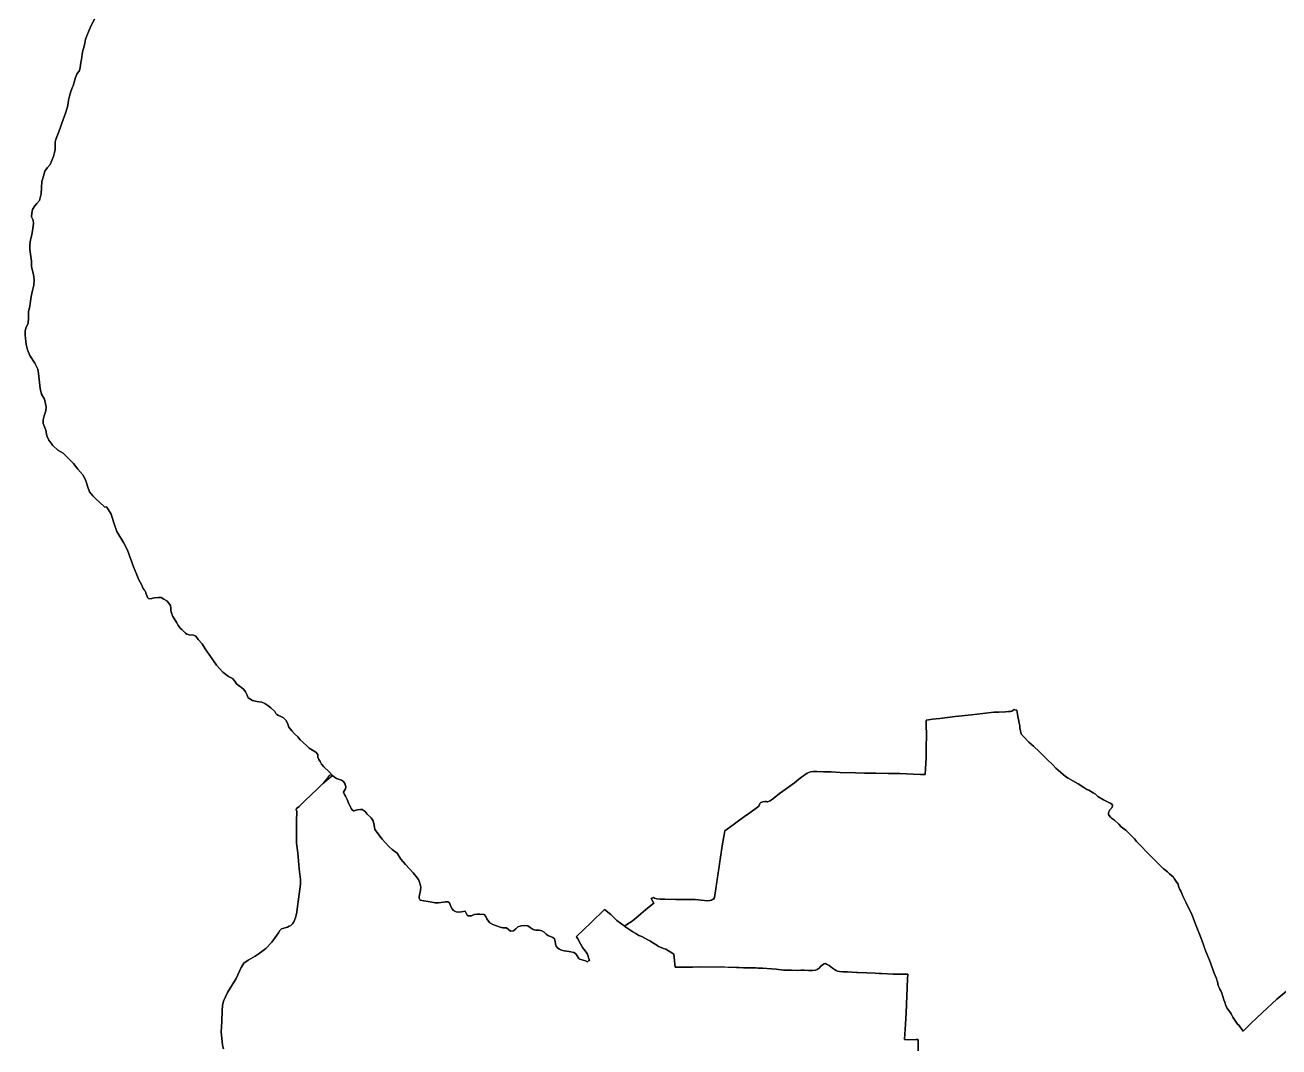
# Model space of a CAD drawing. Header units: metres. Extents: x 245125 to 394351, y 270578 to 4233311.
# Drawn here: x 273402 to 277242, y 4218427 to 4221557 of the extents above; entities that cross this region are included whole.
import ezdxf
from ezdxf.lldxf.tags import DXFTag

# ---------------------------------------------------------------- set-up
doc = ezdxf.new("R2010")
doc.units = ezdxf.units.M
doc.layers.add('ASTOTA', color=7, linetype='Continuous')
doc.layers.add('ΟΡΙΑ ΟΤΑ', color=7, linetype='Continuous')
tags = doc.linetypes.add('HIDDEN', pattern=[0.375, 0.25, -0.125]).pattern_tags.tags
tags[6:7] = [DXFTag(74, 4), DXFTag(75, 0), DXFTag(340, '0'), DXFTag(46, 1.0), DXFTag(50, 0.0), DXFTag(44, 0.0), DXFTag(45, 0.0)]
tags[4:5] = [DXFTag(74, 4), DXFTag(75, 0), DXFTag(340, '0'), DXFTag(46, 1.0), DXFTag(50, 0.0), DXFTag(44, 0.0), DXFTag(45, 0.0)]

msp = doc.modelspace()

# ---------------------------------------------------------------- linework, layer by layer
at = {"layer": 'ASTOTA', "color": 253, "linetype": 'HIDDEN', "ltscale": 300}
for points in [[(273614.1, 4221575.4), (273604.3, 4221556), (273598.1, 4221542.2), (273592.7, 4221529.6), (273587.3, 4221513.8), (273584.4, 4221502.3), (273581.4, 4221488.4), (273578.4, 4221479.8), (273576.9, 4221468.2), (273574.8, 4221451.8), (273572.6, 4221443.1), (273570.7, 4221427.5), (273568.1, 4221418.4), (273560.7, 4221407.1), (273556.6, 4221397), (273552.2, 4221382.9), (273549.4, 4221371.8), (273545.6, 4221365.1), (273541.7, 4221353.9), (273537.8, 4221339.8), (273534.7, 4221327), (273534, 4221317.8), (273531.8, 4221306.9), (273524.6, 4221284.8), (273518.7, 4221268), (273505.3, 4221230.2), (273497.2, 4221209.9), (273494, 4221200.2), (273493.7, 4221186.7), (273493.7, 4221176.5), (273492.1, 4221167.1), (273488.6, 4221154.7), (273479, 4221129.9), (273470.1, 4221120.8), (273462.4, 4221110.1), (273458.3, 4221094.3), (273453.5, 4221078.3), (273452.6, 4221060.1), (273450.7, 4221040.5), (273446.2, 4221020), (273437.9, 4221011.1), (273432, 4221003.3), (273424.8, 4220992.5), (273422.3, 4220981.3), (273421.8, 4220970.5), (273426.7, 4220960.1), (273427.6, 4220949.7), (273425.7, 4220934.4), (273422.7, 4220915.3), (273418.7, 4220899.4), (273416.2, 4220884.9), (273416.7, 4220870.3), (273418, 4220855.3), (273421.5, 4220834.6), (273421.6, 4220817.4), (273427.5, 4220793.9), (273429.5, 4220777.4), (273429, 4220760.6), (273424.4, 4220744.9), (273420.2, 4220726.4), (273417.2, 4220704.4), (273416.1, 4220696.4), (273412.8, 4220679.4), (273411.8, 4220660.5), (273411, 4220643.6), (273405.5, 4220632.4), (273401.8, 4220620.8), (273401.8, 4220607.2), (273405, 4220579.4), (273408.9, 4220562.8), (273416.2, 4220545.1), (273432.1, 4220521.8), (273441.2, 4220503.4), (273443.4, 4220490), (273448.3, 4220444.6), (273452.2, 4220426.4), (273460.8, 4220411.3), (273466.9, 4220387.6), (273465.3, 4220376.1), (273460.7, 4220360), (273456.8, 4220348.7), (273457.6, 4220336.7), (273465.3, 4220316.8), (273468, 4220299.5), (273474.9, 4220286.3), (273486.4, 4220269.2), (273501.7, 4220255.8), (273518.3, 4220246.6), (273549.7, 4220214.2), (273563.8, 4220197), (273579.1, 4220179.5), (273587.9, 4220162.6), (273592.9, 4220145.4), (273599.1, 4220127.9), (273609.2, 4220115.7), (273617.3, 4220106.9), (273645.5, 4220081.9), (273651.8, 4220080.6), (273665.8, 4220059.4), (273673.6, 4220033), (273682.9, 4220006.3), (273703, 4219972.5), (273715.1, 4219948.6), (273733.6, 4219897.5), (273744.3, 4219873.2), (273750.1, 4219857.8), (273758.4, 4219843.4), (273760.7, 4219838.7), (273763, 4219831.2), (273766.2, 4219827.7), (273768.2, 4219825.3), (273771.3, 4219819.2), (273772.1, 4219817.4), (273774.4, 4219810), (273776.8, 4219804.3), (273779.7, 4219800.8), (273787.4, 4219800.1), (273793.6, 4219801.6), (273798.5, 4219802.5), (273810.2, 4219803.9), (273818.6, 4219803.7), (273826.7, 4219799.2), (273835.9, 4219793.5), (273841.7, 4219786.4), (273846.8, 4219779), (273848.3, 4219770.5), (273848.6, 4219764.4), (273850, 4219757.1), (273852.1, 4219750.8), (273854.3, 4219746), (273858.8, 4219739.8), (273866.6, 4219726.9), (273870.7, 4219718.4), (273874.5, 4219712.8), (273878.3, 4219708.8), (273882.2, 4219705.6), (273886.3, 4219701.5), (273891.3, 4219697), (273893.2, 4219694.7), (273897.6, 4219691.6), (273904.9, 4219689.4), (273917.8, 4219688.5), (273925.3, 4219685.1), (273932.3, 4219675.3), (273944.2, 4219662.2), (273953.8, 4219646.7), (273967.3, 4219626.2), (273988, 4219596.3), (274007.3, 4219574.8), (274025, 4219561.6), (274036.7, 4219555.5), (274043.8, 4219547.9), (274049.7, 4219539.6), (274058.4, 4219532.7), (274064.5, 4219528.2), (274072.3, 4219522.2), (274077.4, 4219514.6), (274081.2, 4219506.6), (274085.5, 4219497), (274089.9, 4219494.1), (274098.8, 4219488.3), (274111.5, 4219485.7), (274127.4, 4219483), (274136.3, 4219479.4), (274145, 4219473.2), (274154.8, 4219466.5), (274166.5, 4219455.3), (274169.5, 4219448.7), (274173.1, 4219445.1), (274177.9, 4219442.3), (274185, 4219439.4), (274193, 4219435.2), (274200, 4219428.5), (274205.2, 4219419.2), (274210.1, 4219407.3), (274219, 4219395.7), (274227.2, 4219385.9), (274237.3, 4219377.2), (274244, 4219367.8), (274253.8, 4219359.4), (274264.5, 4219349.4), (274272.4, 4219342.8), (274282.5, 4219336.4), (274292.8, 4219330.5), (274298.5, 4219323.2), (274298.3, 4219315.3), (274302, 4219307.7), (274306, 4219301.8), (274310.1, 4219293.3), (274316.7, 4219285.6), (274333.6, 4219270.4), (274343.3, 4219259.1), (274334.6, 4219259.8), (274323.6, 4219246.1), (274312.7, 4219233.5), (274293.5, 4219214.2), (274281.5, 4219202.6), (274257, 4219179.4), (274249.4, 4219171.6), (274241.5, 4219164.2), (274233.4, 4219157.3), (274232.2, 4219154.6), (274233.6, 4219151.9), (274234.6, 4219148.4), (274233.7, 4219140.5), (274233.5, 4219126.6), (274233.1, 4219090.3), (274232.8, 4219051.7), (274236.9, 4219021.6), (274241.3, 4218973), (274245.5, 4218940.5), (274245.4, 4218926), (274239.4, 4218880.4), (274236.7, 4218857.7), (274234.6, 4218840.5), (274230.3, 4218823), (274225.5, 4218810), (274220.8, 4218804), (274216.3, 4218799.5), (274211, 4218797.2), (274205.4, 4218794), (274194.7, 4218791.5), (274187.3, 4218788.9), (274182.2, 4218783.8), (274178.4, 4218776.4), (274158.1, 4218748.1), (274139.7, 4218728.9), (274118.6, 4218713.3), (274106.1, 4218705.2), (274085, 4218693.3), (274071.7, 4218683.4), (274063.6, 4218670.7), (274047.9, 4218637.3), (274021.6, 4218594), (274009.6, 4218567.3), (274006.4, 4218554.5), (274005.5, 4218538.8), (274004.6, 4218505.1), (274002.7, 4218472.7), (274005.7, 4218444.1), (274006.5, 4218432.4), (274009.3, 4218421.3)], [(276137.4, 4218415.4), (276137.6, 4218429.8), (276137.1, 4218449.9), (276131.2, 4218450.3), (276107.7, 4218449.4), (276095.2, 4218449.9), (276098.8, 4218496.9), (276100.4, 4218531.8), (276104.5, 4218635.5), (276105.2, 4218649.9), (276060.7, 4218650.3), (276025.1, 4218652.4), (276005.9, 4218653), (275980, 4218653.9), (275953, 4218655.4), (275948.3, 4218655.6), (275934.4, 4218656.5), (275920.5, 4218656.9), (275907, 4218657.1), (275905.8, 4218657.2), (275895.9, 4218657.9), (275890.2, 4218659.4), (275886.1, 4218661.4), (275881.2, 4218664.8), (275877.9, 4218667), (275875.3, 4218668.7), (275870.2, 4218672.7), (275865.2, 4218676.3), (275860.6, 4218679.2), (275856.8, 4218681.3), (275853.3, 4218682.5), (275849.3, 4218681.8), (275843.9, 4218678.5), (275839.4, 4218674.5), (275833.6, 4218668.5), (275828.2, 4218664.3), (275822.8, 4218662.3), (275822.4, 4218662.2), (275813.8, 4218661.2), (275801.2, 4218661.2), (275787.9, 4218662), (275777.4, 4218662.3), (275766.8, 4218661.8), (275765.2, 4218661.9), (275749.6, 4218662.6), (275725.1, 4218662.9), (275702.8, 4218665.3), (275701.2, 4218665.4), (275688.4, 4218666.3), (275660.7, 4218668.1), (275639.8, 4218669.1), (275630.5, 4218669.5), (275608.8, 4218669.9), (275588.6, 4218670.5), (275580.9, 4218670.8), (275544.7, 4218671.3), (275469, 4218672.5), (275442.6, 4218671.5), (275436.1, 4218671.5), (275395.5, 4218671.4), (275393.3, 4218671.4), (275389, 4218711), (275385.7, 4218714), (275364, 4218726.5), (275357.5, 4218729.1), (275349.7, 4218731.7), (275342.4, 4218735.4), (275337, 4218739), (275321.9, 4218748.5), (275317, 4218751.1), (275309.4, 4218755.5), (275299.7, 4218760.6), (275290.6, 4218765.2), (275281.9, 4218768.9), (275272.1, 4218774.6), (275263.3, 4218779.9), (275239.1, 4218796.6), (275239.1, 4218796.6), (275240.3, 4218798.3), (275244.5, 4218802.8), (275261.6, 4218812.9), (275279.7, 4218827.5), (275303.1, 4218848.2), (275327.4, 4218867.8), (275319.9, 4218882.1), (275326.4, 4218885.4), (275329.9, 4218882.6), (275337, 4218880.6), (275347.3, 4218880.2), (275361.5, 4218880.2), (275395.2, 4218879.4), (275431.5, 4218878.5), (275454.5, 4218878.5), (275472.9, 4218876.9), (275493, 4218875.2), (275499, 4218875.6), (275503.9, 4218876.6), (275507.7, 4218878.4), (275510, 4218879.8), (275513, 4218884.7), (275521.2, 4218937.9), (275537.4, 4219043), (275542.1, 4219071.5), (275544.9, 4219088.5), (275545.1, 4219089.3), (275570.7, 4219107.2), (275587, 4219119.4), (275605.6, 4219132.8), (275621.8, 4219144.6), (275645.2, 4219161.5), (275649, 4219164.6), (275651, 4219169.8), (275652.4, 4219172.7), (275655.7, 4219175.7), (275661.4, 4219178.2), (275667.6, 4219179), (275672.3, 4219179), (275675.1, 4219178.1), (275677, 4219178.2), (275678.7, 4219178.8), (275681.2, 4219180), (275683.8, 4219181.4), (275694.8, 4219189.8), (275712.5, 4219203.3), (275723, 4219210.8), (275758.2, 4219236.5), (275771.9, 4219247.2), (275780.3, 4219253.2), (275796.8, 4219266.1), (275807.4, 4219270.3), (275817.1, 4219270.8), (275827, 4219270.5), (275847.5, 4219270), (275870.8, 4219269.5), (275898.8, 4219268.4), (275945.4, 4219266.5), (275972.8, 4219265.6), (276007.5, 4219265.4), (276045, 4219265.2), (276081.5, 4219264.5), (276121.7, 4219263.3), (276144.8, 4219262.2), (276155.2, 4219262), (276158.8, 4219261.7), (276160, 4219280.2), (276161.5, 4219311.9), (276162.3, 4219345.8), (276162.5, 4219382.3), (276162.1, 4219414.2), (276161.8, 4219425.1), (276161.8, 4219428.2), (276168.8, 4219429.4), (276181, 4219430.8), (276203.8, 4219433.4), (276250.6, 4219439.9), (276300.2, 4219445), (276335.6, 4219448.7), (276368.7, 4219452.3), (276384.5, 4219452.9), (276404.4, 4219453.9), (276413.5, 4219454.4), (276420.5, 4219454.4), (276424, 4219455.4), (276428.7, 4219458.7), (276431, 4219460.9), (276433.1, 4219459.5), (276439.2, 4219459.1), (276440.4, 4219452.5), (276441.6, 4219446.3), (276442.8, 4219439), (276444.4, 4219430.6), (276446.4, 4219419.3), (276448.3, 4219410.8), (276448.4, 4219404.9), (276450.3, 4219395.9), (276452.1, 4219389.2), (276454.3, 4219384.4), (276459.7, 4219378.4), (276476.1, 4219361.3), (276490.4, 4219348.3), (276508.5, 4219331.6), (276531.2, 4219308.5), (276549.8, 4219291.3), (276559.4, 4219281), (276566.4, 4219274.7), (276588.8, 4219255.9), (276596.3, 4219250.5), (276603.8, 4219246.2), (276610.7, 4219242.1), (276627.3, 4219232.8), (276644.6, 4219221.8), (276653.9, 4219216.3), (276660.4, 4219213.9), (276673, 4219205.2), (276680.3, 4219201.1), (276687.3, 4219194.3), (276704.9, 4219184.3), (276717.6, 4219178.2), (276725.3, 4219174.3), (276730.8, 4219171.4), (276733, 4219168.2), (276732.2, 4219164.3), (276730.2, 4219159.8), (276724.8, 4219153.9), (276721.1, 4219147.5), (276720.3, 4219143.5), (276720.7, 4219139.7), (276722.5, 4219136.1), (276726.4, 4219131.4), (276729.9, 4219127.7), (276738.4, 4219121.9), (276751.6, 4219109.9), (276759.5, 4219101.8), (276773.9, 4219090.1), (276799.8, 4219064.4), (276806.4, 4219056.7), (276824.1, 4219038.7), (276833.2, 4219028), (276839.9, 4219021.9), (276863.2, 4218998.5), (276881.1, 4218980.5), (276889, 4218972.9), (276891.4, 4218970.6), (276900.5, 4218964), (276907.3, 4218957.2), (276918.9, 4218947.2), (276921.8, 4218943.5), (276925.7, 4218937.5), (276929.5, 4218931.1), (276933.2, 4218926.3), (276934.9, 4218919.9), (276937, 4218913.4), (276938.9, 4218909.3), (276941.7, 4218904.7), (276945, 4218897.5), (276948, 4218889.2), (276952.8, 4218879.1), (276957.3, 4218870.8), (276962.7, 4218859.7), (276973.3, 4218838), (276979.3, 4218822.4), (276986.6, 4218803.6), (277003.3, 4218762.5), (277011.3, 4218739.6), (277013.8, 4218732.8), (277018.6, 4218719.9), (277030, 4218693.1), (277044.1, 4218653), (277050.6, 4218636.7), (277051.5, 4218633.8), (277054, 4218626.3), (277056.4, 4218615.4), (277059.1, 4218609), (277060.8, 4218604.7), (277064.3, 4218598.7), (277067.4, 4218591.6), (277070.9, 4218581.3), (277073.2, 4218571.7), (277076.5, 4218564.2), (277079.9, 4218554.3), (277082.9, 4218547.3), (277088.4, 4218538.9), (277092.4, 4218534.4), (277094.2, 4218531.3), (277095.5, 4218528.9), (277101.4, 4218518.6), (277109.7, 4218506.1), (277114.9, 4218497.5), (277119.3, 4218493.8), (277132.7, 4218475.9), (277156, 4218498.8), (277175.5, 4218517.1), (277175.9, 4218517.4), (277191.8, 4218532.5), (277235.9, 4218573.9), (277276.4, 4218606.8)], [(274009.3, 4218421.3), (274006.5, 4218432.4), (274005.7, 4218444.1), (274002.7, 4218472.7), (274004.6, 4218505.1), (274005.5, 4218538.8), (274006.4, 4218554.5), (274009.6, 4218567.3), (274021.6, 4218594), (274047.9, 4218637.3), (274063.6, 4218670.7), (274071.7, 4218683.4), (274085, 4218693.3), (274106.1, 4218705.2), (274118.6, 4218713.3), (274139.7, 4218728.9), (274158.1, 4218748.1), (274178.4, 4218776.4), (274182.2, 4218783.8), (274187.3, 4218788.9), (274194.7, 4218791.5), (274205.4, 4218794), (274211, 4218797.2), (274216.3, 4218799.5), (274220.8, 4218804), (274225.5, 4218810), (274230.3, 4218823), (274234.6, 4218840.5), (274236.7, 4218857.7), (274239.4, 4218880.4), (274245.4, 4218926), (274245.5, 4218940.5), (274241.3, 4218973), (274236.9, 4219021.6), (274232.8, 4219051.7), (274233.1, 4219090.3), (274233.1, 4219094), (274233.5, 4219126.6), (274233.7, 4219140.5), (274234.6, 4219148.4), (274233.6, 4219151.9), (274232.2, 4219154.6), (274233.4, 4219157.3), (274241.5, 4219164.2), (274249.4, 4219171.6), (274257, 4219179.4), (274281.5, 4219202.6), (274293.5, 4219214.2), (274312.7, 4219233.5), (274331.9, 4219249.6), (274343.3, 4219259.1), (274349.6, 4219253.4), (274355.6, 4219249.4), (274362.3, 4219247.1), (274371, 4219244.2), (274376.7, 4219240.1), (274381.8, 4219232), (274383.9, 4219222.6), (274383, 4219217.6), (274380, 4219212.5), (274377.4, 4219207.6), (274379.9, 4219200.6), (274383.3, 4219195), (274388, 4219185.7), (274393.2, 4219172.3), (274395.5, 4219168.2), (274399.4, 4219161), (274401, 4219158.1), (274403.3, 4219153.8), (274407.8, 4219150.8), (274408.3, 4219150.9), (274419.9, 4219153.2), (274429.3, 4219154.6), (274434.1, 4219154.2), (274443.4, 4219148.2), (274449.8, 4219140.6), (274461.9, 4219129.2), (274467.5, 4219119.5), (274470.9, 4219106.1), (274473.4, 4219093.2), (274495.3, 4219063.3), (274505.4, 4219052.4), (274516.3, 4219041.2), (274526.2, 4219032.1), (274541, 4219020.4), (274552.9, 4219002.2), (274566.6, 4218985.7), (274579.5, 4218972.7), (274590.9, 4218961), (274599.5, 4218949.8), (274606.7, 4218939.7), (274611.1, 4218929.1), (274613.6, 4218916.5), (274612.6, 4218907.6), (274611.7, 4218900.5), (274608.9, 4218889.2), (274608.7, 4218882.8), (274612, 4218876.5), (274623.1, 4218874.9), (274636, 4218872.7), (274647.6, 4218870.9), (274657.4, 4218868.4), (274668.4, 4218868.4), (274683.6, 4218870.7), (274690, 4218871.3), (274696.2, 4218871.4), (274701.5, 4218868.7), (274703.8, 4218863.3), (274706.2, 4218857.5), (274709.5, 4218850.8), (274713.6, 4218845.5), (274722.4, 4218841.4), (274729.8, 4218839.6), (274738.7, 4218840.7), (274750, 4218843.5), (274752.2, 4218839.2), (274753.9, 4218834.7), (274756.2, 4218830.9), (274759.4, 4218829.1), (274769.5, 4218829.1), (274777.7, 4218832.7), (274786.3, 4218833.8), (274794.4, 4218834.4), (274807.6, 4218832.5), (274812.6, 4218827.1), (274816.6, 4218819.4), (274821.2, 4218812.8), (274825.5, 4218807.1), (274834.1, 4218802.2), (274845.4, 4218798.5), (274857.1, 4218794.1), (274865.1, 4218792.5), (274876.3, 4218791.8), (274882.5, 4218786.9), (274888.8, 4218782.3), (274897.5, 4218782.7), (274904.5, 4218789.2), (274911.1, 4218794.7), (274921.7, 4218798.4), (274931.2, 4218799), (274941.5, 4218797.8), (274948.9, 4218792.8), (274958.1, 4218787.2), (274966.4, 4218784.9), (274976.3, 4218784.6), (274984.2, 4218782.6), (274991.4, 4218778.6), (274997.9, 4218773.1), (275002.9, 4218768.3), (275011.1, 4218765.1), (275018.5, 4218762.8), (275023.6, 4218758.1), (275025.4, 4218751.7), (275026.6, 4218742.5), (275028.4, 4218736), (275033.4, 4218729.6), (275039.1, 4218726.4), (275044.9, 4218723.3), (275052.7, 4218721.3), (275061.3, 4218720.4), (275073.1, 4218718.1), (275082.3, 4218716.5), (275087.4, 4218713.6), (275090.9, 4218709.3), (275097.5, 4218698.6), (275100.1, 4218696.2), (275104.5, 4218694.9), (275111.2, 4218693.3), (275117.9, 4218691.2), (275124.2, 4218687.6), (275128, 4218691), (275130.8, 4218692), (275129.2, 4218695.4), (275127.7, 4218700.2), (275126.9, 4218704.4), (275125.9, 4218708.5), (275124.8, 4218711.6), (275122.2, 4218714.8), (275117.5, 4218721.2), (275109.4, 4218732.1), (275102.8, 4218742.7), (275094.5, 4218758.8), (275090.9, 4218764.1), (275092.3, 4218767.1), (275134.7, 4218807.1), (275177, 4218848.6), (275195.6, 4218832.6), (275214.7, 4218814.5), (275237.2, 4218798.3), (275239.1, 4218796.6), (275263.3, 4218779.9), (275272.1, 4218774.6), (275281.9, 4218768.9), (275290.6, 4218765.2), (275299.7, 4218760.6), (275309.4, 4218755.5), (275317, 4218751.1), (275321.9, 4218748.5), (275337, 4218739), (275342.4, 4218735.4), (275349.7, 4218731.7), (275357.5, 4218729.1), (275364, 4218726.5), (275385.7, 4218714), (275389, 4218711), (275393.3, 4218671.4), (275442.6, 4218671.5), (275446.1, 4218671.6), (275469, 4218672.5), (275554.5, 4218671.2), (275580.9, 4218670.8), (275602.6, 4218670.1), (275608.8, 4218669.9), (275630.5, 4218669.5), (275647.7, 4218668.7), (275660.7, 4218668.1), (275688.4, 4218666.3), (275702.8, 4218665.3), (275725.1, 4218662.9), (275749.6, 4218662.6), (275766.8, 4218661.8), (275777.4, 4218662.3), (275787.9, 4218662), (275801.2, 4218661.2), (275813.8, 4218661.2), (275822.8, 4218662.3), (275828.2, 4218664.3), (275833.6, 4218668.5), (275839.4, 4218674.5), (275843.9, 4218678.5), (275849.3, 4218681.8), (275853.3, 4218682.5), (275856.8, 4218681.3), (275860.6, 4218679.2), (275865.2, 4218676.3), (275870.2, 4218672.7), (275875.3, 4218668.7), (275881.2, 4218664.8), (275886.1, 4218661.4), (275890.2, 4218659.4), (275895.9, 4218657.9), (275907, 4218657.1), (275912.1, 4218657), (275920.5, 4218656.9), (275934.4, 4218656.5), (275948.3, 4218655.6), (275980, 4218653.9), (276005.9, 4218653), (276017.6, 4218652.6), (276025.1, 4218652.4), (276060.7, 4218650.3), (276105.2, 4218649.9), (276104.5, 4218635.5), (276100.4, 4218531.8), (276098.8, 4218496.9), (276095.3, 4218451.6), (276095.2, 4218449.9), (276107.7, 4218449.4), (276131.2, 4218450.3), (276137.1, 4218449.9), (276137.6, 4218429.8), (276137.4, 4218415.4)]]:
    msp.add_lwpolyline(points, dxfattribs=at)
at = {"layer": 'ΟΡΙΑ ΟΤΑ'}
msp.add_lwpolyline([(277276.4, 4218606.8), (277235.9, 4218573.9), (277191.8, 4218532.5), (277175.9, 4218517.4), (277156, 4218498.8), (277132.7, 4218475.9), (277119.3, 4218493.8), (277114.9, 4218497.5), (277109.7, 4218506.1), (277101.4, 4218518.6), (277095.5, 4218528.9), (277092.4, 4218534.4), (277088.4, 4218538.9), (277082.9, 4218547.3), (277079.9, 4218554.3), (277076.5, 4218564.2), (277073.2, 4218571.7), (277070.9, 4218581.3), (277067.4, 4218591.6), (277064.3, 4218598.7), (277060.8, 4218604.7), (277059.1, 4218609), (277056.4, 4218615.4), (277054, 4218626.3), (277050.6, 4218636.7), (277044.1, 4218653), (277030, 4218693.1), (277018.6, 4218719.9), (277011.3, 4218739.6), (277003.3, 4218762.5), (276986.6, 4218803.6), (276979.3, 4218822.4), (276973.3, 4218838), (276962.7, 4218859.7), (276957.3, 4218870.8), (276952.8, 4218879.1), (276948, 4218889.2), (276945, 4218897.5), (276941.7, 4218904.7), (276938.9, 4218909.3), (276937, 4218913.4), (276934.9, 4218919.9), (276933.2, 4218926.3), (276929.5, 4218931.1), (276925.7, 4218937.5), (276921.8, 4218943.5), (276918.9, 4218947.2), (276907.3, 4218957.2), (276900.5, 4218964), (276891.4, 4218970.6), (276881.1, 4218980.5), (276839.9, 4219021.9), (276833.2, 4219028), (276824.1, 4219038.7), (276806.4, 4219056.7), (276799.8, 4219064.4), (276773.9, 4219090.1), (276759.5, 4219101.8), (276751.6, 4219109.9), (276738.4, 4219121.9), (276729.9, 4219127.7), (276726.4, 4219131.4), (276722.5, 4219136.1), (276720.7, 4219139.7), (276720.3, 4219143.5), (276721.1, 4219147.5), (276724.8, 4219153.9), (276730.2, 4219159.8), (276732.2, 4219164.3), (276733, 4219168.2), (276730.8, 4219171.4), (276725.3, 4219174.3), (276717.6, 4219178.2), (276704.9, 4219184.3), (276687.3, 4219194.3), (276680.3, 4219201.1), (276673, 4219205.2), (276660.4, 4219213.9), (276653.9, 4219216.3), (276644.6, 4219221.8), (276627.3, 4219232.8), (276610.7, 4219242.1), (276603.8, 4219246.2), (276596.3, 4219250.5), (276588.8, 4219255.9), (276566.4, 4219274.7), (276559.4, 4219281), (276549.8, 4219291.3), (276531.2, 4219308.5), (276508.5, 4219331.6), (276490.4, 4219348.3), (276476.1, 4219361.3), (276459.7, 4219378.4), (276454.3, 4219384.4), (276452.1, 4219389.2), (276450.3, 4219395.9), (276448.4, 4219404.9), (276448.3, 4219410.8), (276446.4, 4219419.3), (276444.4, 4219430.6), (276442.8, 4219439), (276441.6, 4219446.3), (276440.4, 4219452.5), (276439.2, 4219459.1), (276433.1, 4219459.5), (276431, 4219460.9), (276428.7, 4219458.7), (276424, 4219455.4), (276420.5, 4219454.4), (276413.5, 4219454.4), (276404.4, 4219453.9), (276384.5, 4219452.9), (276368.7, 4219452.3), (276335.6, 4219448.7), (276300.2, 4219445), (276250.6, 4219439.9), (276203.8, 4219433.4), (276181, 4219430.8), (276168.8, 4219429.4), (276161.8, 4219428.2), (276161.8, 4219425.1), (276162.1, 4219414.2), (276162.5, 4219382.3), (276162.3, 4219345.8), (276161.5, 4219311.9), (276160, 4219280.2), (276158.8, 4219261.7), (276155.2, 4219262), (276144.8, 4219262.2), (276121.7, 4219263.3), (276081.5, 4219264.5), (276045, 4219265.2), (276007.5, 4219265.4), (275972.8, 4219265.6), (275945.4, 4219266.5), (275898.8, 4219268.4), (275870.8, 4219269.5), (275847.5, 4219270), (275827, 4219270.5), (275817.1, 4219270.8), (275807.4, 4219270.3), (275796.8, 4219266.1), (275780.3, 4219253.2), (275771.9, 4219247.2), (275758.2, 4219236.5), (275723, 4219210.8), (275712.5, 4219203.3), (275694.8, 4219189.8), (275683.8, 4219181.4), (275681.2, 4219180), (275678.7, 4219178.8), (275677, 4219178.2), (275675.1, 4219178.1), (275672.3, 4219179), (275667.6, 4219179), (275661.4, 4219178.2), (275655.7, 4219175.7), (275652.4, 4219172.7), (275651, 4219169.8), (275649, 4219164.6), (275645.2, 4219161.5), (275621.8, 4219144.6), (275605.6, 4219132.8), (275587, 4219119.4), (275570.7, 4219107.2), (275545.1, 4219089.3), (275537.4, 4219043), (275513, 4218884.7), (275510, 4218879.8), (275507.7, 4218878.4), (275503.9, 4218876.6), (275499, 4218875.6), (275493, 4218875.2), (275472.9, 4218876.9), (275454.5, 4218878.5), (275431.5, 4218878.5), (275395.2, 4218879.4), (275361.5, 4218880.2), (275347.3, 4218880.2), (275337, 4218880.6), (275329.9, 4218882.6), (275326.4, 4218885.4), (275319.9, 4218882.1), (275327.4, 4218867.8), (275303.1, 4218848.2), (275279.7, 4218827.5), (275261.6, 4218812.9), (275244.5, 4218802.8), (275240.3, 4218798.3), (275239.1, 4218796.6), (275237.2, 4218798.3), (275214.7, 4218814.5), (275195.6, 4218832.6), (275177, 4218848.6), (275134.7, 4218807.1), (275092.3, 4218767.1), (275090.9, 4218764.1), (275094.5, 4218758.8), (275102.8, 4218742.7), (275109.4, 4218732.1), (275117.5, 4218721.2), (275122.2, 4218714.8), (275124.8, 4218711.6), (275125.9, 4218708.5), (275126.9, 4218704.4), (275127.7, 4218700.2), (275129.2, 4218695.4), (275130.8, 4218692), (275128, 4218691), (275124.2, 4218687.6), (275117.9, 4218691.2), (275111.2, 4218693.3), (275104.5, 4218694.9), (275100.1, 4218696.2), (275097.5, 4218698.6), (275090.9, 4218709.3), (275087.4, 4218713.6), (275082.3, 4218716.5), (275073.1, 4218718.1), (275061.3, 4218720.4), (275052.7, 4218721.3), (275044.9, 4218723.3), (275039.1, 4218726.4), (275033.4, 4218729.6), (275028.4, 4218736), (275026.6, 4218742.5), (275025.4, 4218751.7), (275023.6, 4218758.1), (275018.5, 4218762.8), (275011.1, 4218765.1), (275002.9, 4218768.3), (274997.9, 4218773.1), (274991.4, 4218778.6), (274984.2, 4218782.6), (274976.3, 4218784.6), (274966.4, 4218784.9), (274958.1, 4218787.2), (274948.9, 4218792.8), (274941.5, 4218797.8), (274931.2, 4218799), (274921.7, 4218798.4), (274911.1, 4218794.7), (274904.5, 4218789.2), (274897.5, 4218782.7), (274888.8, 4218782.3), (274882.5, 4218786.9), (274876.3, 4218791.8), (274865.1, 4218792.5), (274857.1, 4218794.1), (274845.4, 4218798.5), (274834.1, 4218802.2), (274825.5, 4218807.1), (274821.2, 4218812.8), (274816.6, 4218819.4), (274812.6, 4218827.1), (274807.6, 4218832.5), (274794.4, 4218834.4), (274786.3, 4218833.8), (274777.7, 4218832.7), (274769.5, 4218829.1), (274759.4, 4218829.1), (274756.2, 4218830.9), (274753.9, 4218834.7), (274752.2, 4218839.2), (274750, 4218843.5), (274738.7, 4218840.7), (274729.8, 4218839.6), (274722.4, 4218841.4), (274713.6, 4218845.5), (274709.5, 4218850.8), (274706.2, 4218857.5), (274703.8, 4218863.3), (274701.5, 4218868.7), (274696.2, 4218871.4), (274690, 4218871.3), (274683.6, 4218870.7), (274668.4, 4218868.4), (274657.4, 4218868.4), (274647.6, 4218870.9), (274636, 4218872.7), (274623.1, 4218874.9), (274612, 4218876.5), (274608.7, 4218882.8), (274608.9, 4218889.2), (274611.7, 4218900.5), (274612.6, 4218907.6), (274613.6, 4218916.5), (274611.1, 4218929.1), (274606.7, 4218939.7), (274599.5, 4218949.8), (274590.9, 4218961), (274579.5, 4218972.7), (274566.6, 4218985.7), (274552.9, 4219002.2), (274541, 4219020.4), (274526.2, 4219032.1), (274516.3, 4219041.2), (274505.4, 4219052.4), (274495.3, 4219063.3), (274473.4, 4219093.2), (274470.9, 4219106.1), (274467.5, 4219119.5), (274461.9, 4219129.2), (274449.8, 4219140.6), (274443.4, 4219148.2), (274434.1, 4219154.2), (274429.3, 4219154.6), (274419.9, 4219153.2), (274407.8, 4219150.8), (274403.3, 4219153.8), (274401, 4219158.1), (274395.5, 4219168.2), (274393.2, 4219172.3), (274388, 4219185.7), (274383.3, 4219195), (274379.9, 4219200.6), (274377.4, 4219207.6), (274380, 4219212.5), (274383, 4219217.6), (274383.9, 4219222.6), (274381.8, 4219232), (274376.7, 4219240.1), (274371, 4219244.2), (274362.3, 4219247.1), (274355.6, 4219249.4), (274349.6, 4219253.4), (274343.3, 4219259.1), (274333.6, 4219270.4), (274316.7, 4219285.6), (274310.1, 4219293.3), (274306, 4219301.8), (274302, 4219307.7), (274298.3, 4219315.3), (274298.5, 4219323.2), (274292.8, 4219330.5), (274282.5, 4219336.4), (274272.4, 4219342.8), (274264.5, 4219349.4), (274253.8, 4219359.4), (274244, 4219367.8), (274237.3, 4219377.2), (274227.2, 4219385.9), (274219, 4219395.7), (274210.1, 4219407.3), (274205.2, 4219419.2), (274200, 4219428.5), (274193, 4219435.2), (274185, 4219439.4), (274177.9, 4219442.3), (274173.1, 4219445.1), (274169.5, 4219448.7), (274166.5, 4219455.3), (274154.8, 4219466.5), (274145, 4219473.2), (274136.3, 4219479.4), (274127.4, 4219483), (274111.5, 4219485.7), (274098.8, 4219488.3), (274089.9, 4219494.1), (274085.5, 4219497), (274081.2, 4219506.6), (274077.4, 4219514.6), (274072.3, 4219522.2), (274064.5, 4219528.2), (274058.4, 4219532.7), (274049.7, 4219539.6), (274043.8, 4219547.9), (274036.7, 4219555.5), (274025, 4219561.6), (274007.3, 4219574.8), (273988, 4219596.3), (273967.3, 4219626.2), (273953.8, 4219646.7), (273944.2, 4219662.2), (273932.3, 4219675.3), (273925.3, 4219685.1), (273917.8, 4219688.5), (273904.9, 4219689.4), (273897.6, 4219691.6), (273893.2, 4219694.7), (273891.3, 4219697), (273886.3, 4219701.5), (273882.2, 4219705.6), (273878.3, 4219708.8), (273874.5, 4219712.8), (273870.7, 4219718.4), (273866.6, 4219726.9), (273858.8, 4219739.8), (273854.3, 4219746), (273852.1, 4219750.8), (273850, 4219757.1), (273848.6, 4219764.4), (273848.3, 4219770.5), (273846.8, 4219779), (273841.7, 4219786.4), (273835.9, 4219793.5), (273826.7, 4219799.2), (273818.6, 4219803.7), (273810.2, 4219803.9), (273798.5, 4219802.5), (273793.6, 4219801.6), (273787.4, 4219800.1), (273779.7, 4219800.8), (273776.8, 4219804.3), (273774.4, 4219810), (273772.1, 4219817.4), (273771.3, 4219819.2), (273768.2, 4219825.3), (273766.2, 4219827.7), (273763, 4219831.2), (273760.7, 4219838.7), (273758.4, 4219843.4), (273750.1, 4219857.8), (273744.3, 4219873.2), (273733.6, 4219897.5), (273715.1, 4219948.6), (273703, 4219972.5), (273682.9, 4220006.3), (273673.6, 4220033), (273665.8, 4220059.4), (273651.8, 4220080.6), (273645.5, 4220081.9), (273617.3, 4220106.9), (273609.2, 4220115.7), (273599.1, 4220127.9), (273592.9, 4220145.4), (273587.9, 4220162.6), (273579.1, 4220179.5), (273563.8, 4220197), (273549.7, 4220214.2), (273518.3, 4220246.6), (273501.7, 4220255.8), (273486.4, 4220269.2), (273474.9, 4220286.3), (273468, 4220299.5), (273465.3, 4220316.8), (273457.6, 4220336.7), (273456.8, 4220348.7), (273460.7, 4220360), (273465.3, 4220376.1), (273466.9, 4220387.6), (273460.8, 4220411.3), (273452.2, 4220426.4), (273448.3, 4220444.6), (273443.4, 4220490), (273441.2, 4220503.4), (273432.1, 4220521.8), (273416.2, 4220545.1), (273408.9, 4220562.8), (273405, 4220579.4), (273401.8, 4220607.2), (273401.8, 4220620.8), (273405.5, 4220632.4), (273411, 4220643.6), (273411.8, 4220660.5), (273412.8, 4220679.4), (273416.1, 4220696.4), (273417.2, 4220704.4), (273420.2, 4220726.4), (273424.4, 4220744.9), (273429, 4220760.6), (273429.5, 4220777.4), (273427.5, 4220793.9), (273421.6, 4220817.4), (273421.5, 4220834.6), (273418, 4220855.3), (273416.7, 4220870.3), (273416.2, 4220884.9), (273418.7, 4220899.4), (273422.7, 4220915.3), (273425.7, 4220934.4), (273427.6, 4220949.7), (273426.7, 4220960.1), (273421.8, 4220970.5), (273422.3, 4220981.3), (273424.8, 4220992.5), (273432, 4221003.3), (273437.9, 4221011.1), (273446.2, 4221020), (273450.7, 4221040.5), (273452.6, 4221060.1), (273453.5, 4221078.3), (273458.3, 4221094.3), (273462.4, 4221110.1), (273470.1, 4221120.8), (273479, 4221129.9), (273488.6, 4221154.7), (273492.1, 4221167.1), (273493.7, 4221176.5), (273493.7, 4221186.7), (273494, 4221200.2), (273497.2, 4221209.9), (273505.3, 4221230.2), (273518.7, 4221268), (273524.6, 4221284.8), (273531.8, 4221306.9), (273534, 4221317.8), (273534.7, 4221327), (273537.8, 4221339.8), (273541.7, 4221353.9), (273545.6, 4221365.1), (273549.4, 4221371.8), (273552.2, 4221382.9), (273556.6, 4221397), (273560.7, 4221407.1), (273568.1, 4221418.4), (273570.7, 4221427.5), (273572.6, 4221443.1), (273574.8, 4221451.8), (273576.9, 4221468.2), (273578.4, 4221479.8), (273581.4, 4221488.4), (273584.4, 4221502.3), (273587.3, 4221513.8), (273592.7, 4221529.6), (273598.1, 4221542.2), (273604.3, 4221556), (273614.1, 4221575.4)], dxfattribs=at)
msp.add_lwpolyline([(277276.4, 4218606.8), (277235.9, 4218573.9), (277191.8, 4218532.5), (277175.9, 4218517.4), (277156, 4218498.8), (277132.7, 4218475.9), (277119.3, 4218493.8), (277114.9, 4218497.5), (277109.7, 4218506.1), (277101.4, 4218518.6), (277095.5, 4218528.9), (277092.4, 4218534.4), (277088.4, 4218538.9), (277082.9, 4218547.3), (277079.9, 4218554.3), (277076.5, 4218564.2), (277073.2, 4218571.7), (277070.9, 4218581.3), (277067.4, 4218591.6), (277064.3, 4218598.7), (277060.8, 4218604.7), (277059.1, 4218609), (277056.4, 4218615.4), (277054, 4218626.3), (277050.6, 4218636.7), (277044.1, 4218653), (277030, 4218693.1), (277018.6, 4218719.9), (277011.3, 4218739.6), (277003.3, 4218762.5), (276986.6, 4218803.6), (276979.3, 4218822.4), (276973.3, 4218838), (276962.7, 4218859.7), (276957.3, 4218870.8), (276952.8, 4218879.1), (276948, 4218889.2), (276945, 4218897.5), (276941.7, 4218904.7), (276938.9, 4218909.3), (276937, 4218913.4), (276934.9, 4218919.9), (276933.2, 4218926.3), (276929.5, 4218931.1), (276925.7, 4218937.5), (276921.8, 4218943.5), (276918.9, 4218947.2), (276907.3, 4218957.2), (276900.5, 4218964), (276891.4, 4218970.6), (276881.1, 4218980.5), (276839.9, 4219021.9), (276833.2, 4219028), (276824.1, 4219038.7), (276806.4, 4219056.7), (276799.8, 4219064.4), (276773.9, 4219090.1), (276759.5, 4219101.8), (276751.6, 4219109.9), (276738.4, 4219121.9), (276729.9, 4219127.7), (276726.4, 4219131.4), (276722.5, 4219136.1), (276720.7, 4219139.7), (276720.3, 4219143.5), (276721.1, 4219147.5), (276724.8, 4219153.9), (276730.2, 4219159.8), (276732.2, 4219164.3), (276733, 4219168.2), (276730.8, 4219171.4), (276725.3, 4219174.3), (276717.6, 4219178.2), (276704.9, 4219184.3), (276687.3, 4219194.3), (276680.3, 4219201.1), (276673, 4219205.2), (276660.4, 4219213.9), (276653.9, 4219216.3), (276644.6, 4219221.8), (276627.3, 4219232.8), (276610.7, 4219242.1), (276603.8, 4219246.2), (276596.3, 4219250.5), (276588.8, 4219255.9), (276566.4, 4219274.7), (276559.4, 4219281), (276549.8, 4219291.3), (276531.2, 4219308.5), (276508.5, 4219331.6), (276490.4, 4219348.3), (276476.1, 4219361.3), (276459.7, 4219378.4), (276454.3, 4219384.4), (276452.1, 4219389.2), (276450.3, 4219395.9), (276448.4, 4219404.9), (276448.3, 4219410.8), (276446.4, 4219419.3), (276444.4, 4219430.6), (276442.8, 4219439), (276441.6, 4219446.3), (276440.4, 4219452.5), (276439.2, 4219459.1), (276433.1, 4219459.5), (276431, 4219460.9), (276428.7, 4219458.7), (276424, 4219455.4), (276420.5, 4219454.4), (276413.5, 4219454.4), (276404.4, 4219453.9), (276384.5, 4219452.9), (276368.7, 4219452.3), (276335.6, 4219448.7), (276300.2, 4219445), (276250.6, 4219439.9), (276203.8, 4219433.4), (276181, 4219430.8), (276168.8, 4219429.4), (276161.8, 4219428.2), (276161.8, 4219425.1), (276162.1, 4219414.2), (276162.5, 4219382.3), (276162.3, 4219345.8), (276161.5, 4219311.9), (276160, 4219280.2), (276158.8, 4219261.7), (276155.2, 4219262), (276144.8, 4219262.2), (276121.7, 4219263.3), (276081.5, 4219264.5), (276045, 4219265.2), (276007.5, 4219265.4), (275972.8, 4219265.6), (275945.4, 4219266.5), (275898.8, 4219268.4), (275870.8, 4219269.5), (275847.5, 4219270), (275827, 4219270.5), (275817.1, 4219270.8), (275807.4, 4219270.3), (275796.8, 4219266.1), (275780.3, 4219253.2), (275771.9, 4219247.2), (275758.2, 4219236.5), (275723, 4219210.8), (275712.5, 4219203.3), (275694.8, 4219189.8), (275683.8, 4219181.4), (275681.2, 4219180), (275678.7, 4219178.8), (275677, 4219178.2), (275675.1, 4219178.1), (275672.3, 4219179), (275667.6, 4219179), (275661.4, 4219178.2), (275655.7, 4219175.7), (275652.4, 4219172.7), (275651, 4219169.8), (275649, 4219164.6), (275645.2, 4219161.5), (275621.8, 4219144.6), (275605.6, 4219132.8), (275587, 4219119.4), (275570.7, 4219107.2), (275545.1, 4219089.3), (275537.4, 4219043), (275513, 4218884.7), (275510, 4218879.8), (275507.7, 4218878.4), (275503.9, 4218876.6), (275499, 4218875.6), (275493, 4218875.2), (275472.9, 4218876.9), (275454.5, 4218878.5), (275431.5, 4218878.5), (275395.2, 4218879.4), (275361.5, 4218880.2), (275347.3, 4218880.2), (275337, 4218880.6), (275329.9, 4218882.6), (275326.4, 4218885.4), (275319.9, 4218882.1), (275327.4, 4218867.8), (275303.1, 4218848.2), (275279.7, 4218827.5), (275261.6, 4218812.9), (275244.5, 4218802.8), (275240.3, 4218798.3), (275239.1, 4218796.6), (275237.2, 4218798.3), (275214.7, 4218814.5), (275195.6, 4218832.6), (275177, 4218848.6), (275134.7, 4218807.1), (275092.3, 4218767.1), (275090.9, 4218764.1), (275094.5, 4218758.8), (275102.8, 4218742.7), (275109.4, 4218732.1), (275117.5, 4218721.2), (275122.2, 4218714.8), (275124.8, 4218711.6), (275125.9, 4218708.5), (275126.9, 4218704.4), (275127.7, 4218700.2), (275129.2, 4218695.4), (275130.8, 4218692), (275128, 4218691), (275124.2, 4218687.6), (275117.9, 4218691.2), (275111.2, 4218693.3), (275104.5, 4218694.9), (275100.1, 4218696.2), (275097.5, 4218698.6), (275090.9, 4218709.3), (275087.4, 4218713.6), (275082.3, 4218716.5), (275073.1, 4218718.1), (275061.3, 4218720.4), (275052.7, 4218721.3), (275044.9, 4218723.3), (275039.1, 4218726.4), (275033.4, 4218729.6), (275028.4, 4218736), (275026.6, 4218742.5), (275025.4, 4218751.7), (275023.6, 4218758.1), (275018.5, 4218762.8), (275011.1, 4218765.1), (275002.9, 4218768.3), (274997.9, 4218773.1), (274991.4, 4218778.6), (274984.2, 4218782.6), (274976.3, 4218784.6), (274966.4, 4218784.9), (274958.1, 4218787.2), (274948.9, 4218792.8), (274941.5, 4218797.8), (274931.2, 4218799), (274921.7, 4218798.4), (274911.1, 4218794.7), (274904.5, 4218789.2), (274897.5, 4218782.7), (274888.8, 4218782.3), (274882.5, 4218786.9), (274876.3, 4218791.8), (274865.1, 4218792.5), (274857.1, 4218794.1), (274845.4, 4218798.5), (274834.1, 4218802.2), (274825.5, 4218807.1), (274821.2, 4218812.8), (274816.6, 4218819.4), (274812.6, 4218827.1), (274807.6, 4218832.5), (274794.4, 4218834.4), (274786.3, 4218833.8), (274777.7, 4218832.7), (274769.5, 4218829.1), (274759.4, 4218829.1), (274756.2, 4218830.9), (274753.9, 4218834.7), (274752.2, 4218839.2), (274750, 4218843.5), (274738.7, 4218840.7), (274729.8, 4218839.6), (274722.4, 4218841.4), (274713.6, 4218845.5), (274709.5, 4218850.8), (274706.2, 4218857.5), (274703.8, 4218863.3), (274701.5, 4218868.7), (274696.2, 4218871.4), (274690, 4218871.3), (274683.6, 4218870.7), (274668.4, 4218868.4), (274657.4, 4218868.4), (274647.6, 4218870.9), (274636, 4218872.7), (274623.1, 4218874.9), (274612, 4218876.5), (274608.7, 4218882.8), (274608.9, 4218889.2), (274611.7, 4218900.5), (274612.6, 4218907.6), (274613.6, 4218916.5), (274611.1, 4218929.1), (274606.7, 4218939.7), (274599.5, 4218949.8), (274590.9, 4218961), (274579.5, 4218972.7), (274566.6, 4218985.7), (274552.9, 4219002.2), (274541, 4219020.4), (274526.2, 4219032.1), (274516.3, 4219041.2), (274505.4, 4219052.4), (274495.3, 4219063.3), (274473.4, 4219093.2), (274470.9, 4219106.1), (274467.5, 4219119.5), (274461.9, 4219129.2), (274449.8, 4219140.6), (274443.4, 4219148.2), (274434.1, 4219154.2), (274429.3, 4219154.6), (274419.9, 4219153.2), (274407.8, 4219150.8), (274403.3, 4219153.8), (274401, 4219158.1), (274395.5, 4219168.2), (274393.2, 4219172.3), (274388, 4219185.7), (274383.3, 4219195), (274379.9, 4219200.6), (274377.4, 4219207.6), (274380, 4219212.5), (274383, 4219217.6), (274383.9, 4219222.6), (274381.8, 4219232), (274376.7, 4219240.1), (274371, 4219244.2), (274362.3, 4219247.1), (274355.6, 4219249.4), (274349.6, 4219253.4), (274343.3, 4219259.1), (274333.6, 4219270.4), (274316.7, 4219285.6), (274310.1, 4219293.3), (274306, 4219301.8), (274302, 4219307.7), (274298.3, 4219315.3), (274298.5, 4219323.2), (274292.8, 4219330.5), (274282.5, 4219336.4), (274272.4, 4219342.8), (274264.5, 4219349.4), (274253.8, 4219359.4), (274244, 4219367.8), (274237.3, 4219377.2), (274227.2, 4219385.9), (274219, 4219395.7), (274210.1, 4219407.3), (274205.2, 4219419.2), (274200, 4219428.5), (274193, 4219435.2), (274185, 4219439.4), (274177.9, 4219442.3), (274173.1, 4219445.1), (274169.5, 4219448.7), (274166.5, 4219455.3), (274154.8, 4219466.5), (274145, 4219473.2), (274136.3, 4219479.4), (274127.4, 4219483), (274111.5, 4219485.7), (274098.8, 4219488.3), (274089.9, 4219494.1), (274085.5, 4219497), (274081.2, 4219506.6), (274077.4, 4219514.6), (274072.3, 4219522.2), (274064.5, 4219528.2), (274058.4, 4219532.7), (274049.7, 4219539.6), (274043.8, 4219547.9), (274036.7, 4219555.5), (274025, 4219561.6), (274007.3, 4219574.8), (273988, 4219596.3), (273967.3, 4219626.2), (273953.8, 4219646.7), (273944.2, 4219662.2), (273932.3, 4219675.3), (273925.3, 4219685.1), (273917.8, 4219688.5), (273904.9, 4219689.4), (273897.6, 4219691.6), (273893.2, 4219694.7), (273891.3, 4219697), (273886.3, 4219701.5), (273882.2, 4219705.6), (273878.3, 4219708.8), (273874.5, 4219712.8), (273870.7, 4219718.4), (273866.6, 4219726.9), (273858.8, 4219739.8), (273854.3, 4219746), (273852.1, 4219750.8), (273850, 4219757.1), (273848.6, 4219764.4), (273848.3, 4219770.5), (273846.8, 4219779), (273841.7, 4219786.4), (273835.9, 4219793.5), (273826.7, 4219799.2), (273818.6, 4219803.7), (273810.2, 4219803.9), (273798.5, 4219802.5), (273793.6, 4219801.6), (273787.4, 4219800.1), (273779.7, 4219800.8), (273776.8, 4219804.3), (273774.4, 4219810), (273772.1, 4219817.4), (273771.3, 4219819.2), (273768.2, 4219825.3), (273766.2, 4219827.7), (273763, 4219831.2), (273760.7, 4219838.7), (273758.4, 4219843.4), (273750.1, 4219857.8), (273744.3, 4219873.2), (273733.6, 4219897.5), (273715.1, 4219948.6), (273703, 4219972.5), (273682.9, 4220006.3), (273673.6, 4220033), (273665.8, 4220059.4), (273651.8, 4220080.6), (273645.5, 4220081.9), (273617.3, 4220106.9), (273609.2, 4220115.7), (273599.1, 4220127.9), (273592.9, 4220145.4), (273587.9, 4220162.6), (273579.1, 4220179.5), (273563.8, 4220197), (273549.7, 4220214.2), (273518.3, 4220246.6), (273501.7, 4220255.8), (273486.4, 4220269.2), (273474.9, 4220286.3), (273468, 4220299.5), (273465.3, 4220316.8), (273457.6, 4220336.7), (273456.8, 4220348.7), (273460.7, 4220360), (273465.3, 4220376.1), (273466.9, 4220387.6), (273460.8, 4220411.3), (273452.2, 4220426.4), (273448.3, 4220444.6), (273443.4, 4220490), (273441.2, 4220503.4), (273432.1, 4220521.8), (273416.2, 4220545.1), (273408.9, 4220562.8), (273405, 4220579.4), (273401.8, 4220607.2), (273401.8, 4220620.8), (273405.5, 4220632.4), (273411, 4220643.6), (273411.8, 4220660.5), (273412.8, 4220679.4), (273416.1, 4220696.4), (273417.2, 4220704.4), (273420.2, 4220726.4), (273424.4, 4220744.9), (273429, 4220760.6), (273429.5, 4220777.4), (273427.5, 4220793.9), (273421.6, 4220817.4), (273421.5, 4220834.6), (273418, 4220855.3), (273416.7, 4220870.3), (273416.2, 4220884.9), (273418.7, 4220899.4), (273422.7, 4220915.3), (273425.7, 4220934.4), (273427.6, 4220949.7), (273426.7, 4220960.1), (273421.8, 4220970.5), (273422.3, 4220981.3), (273424.8, 4220992.5), (273432, 4221003.3), (273437.9, 4221011.1), (273446.2, 4221020), (273450.7, 4221040.5), (273452.6, 4221060.1), (273453.5, 4221078.3), (273458.3, 4221094.3), (273462.4, 4221110.1), (273470.1, 4221120.8), (273479, 4221129.9), (273488.6, 4221154.7), (273492.1, 4221167.1), (273493.7, 4221176.5), (273493.7, 4221186.7), (273494, 4221200.2), (273497.2, 4221209.9), (273505.3, 4221230.2), (273518.7, 4221268), (273524.6, 4221284.8), (273531.8, 4221306.9), (273534, 4221317.8), (273534.7, 4221327), (273537.8, 4221339.8), (273541.7, 4221353.9), (273545.6, 4221365.1), (273549.4, 4221371.8), (273552.2, 4221382.9), (273556.6, 4221397), (273560.7, 4221407.1), (273568.1, 4221418.4), (273570.7, 4221427.5), (273572.6, 4221443.1), (273574.8, 4221451.8), (273576.9, 4221468.2), (273578.4, 4221479.8), (273581.4, 4221488.4), (273584.4, 4221502.3), (273587.3, 4221513.8), (273592.7, 4221529.6), (273598.1, 4221542.2), (273604.3, 4221556), (273614.1, 4221575.4)], dxfattribs=at)
msp.add_lwpolyline([(277276.4, 4218606.8), (277235.9, 4218573.9), (277191.8, 4218532.5), (277175.9, 4218517.4), (277156, 4218498.8), (277132.7, 4218475.9), (277119.3, 4218493.8), (277114.9, 4218497.5), (277109.7, 4218506.1), (277101.4, 4218518.6), (277095.5, 4218528.9), (277092.4, 4218534.4), (277088.4, 4218538.9), (277082.9, 4218547.3), (277079.9, 4218554.3), (277076.5, 4218564.2), (277073.2, 4218571.7), (277070.9, 4218581.3), (277067.4, 4218591.6), (277064.3, 4218598.7), (277060.8, 4218604.7), (277059.1, 4218609), (277056.4, 4218615.4), (277054, 4218626.3), (277050.6, 4218636.7), (277044.1, 4218653), (277030, 4218693.1), (277018.6, 4218719.9), (277011.3, 4218739.6), (277003.3, 4218762.5), (276986.6, 4218803.6), (276979.3, 4218822.4), (276973.3, 4218838), (276962.7, 4218859.7), (276957.3, 4218870.8), (276952.8, 4218879.1), (276948, 4218889.2), (276945, 4218897.5), (276941.7, 4218904.7), (276938.9, 4218909.3), (276937, 4218913.4), (276934.9, 4218919.9), (276933.2, 4218926.3), (276929.5, 4218931.1), (276925.7, 4218937.5), (276921.8, 4218943.5), (276918.9, 4218947.2), (276907.3, 4218957.2), (276900.5, 4218964), (276891.4, 4218970.6), (276881.1, 4218980.5), (276839.9, 4219021.9), (276833.2, 4219028), (276824.1, 4219038.7), (276806.4, 4219056.7), (276799.8, 4219064.4), (276773.9, 4219090.1), (276759.5, 4219101.8), (276751.6, 4219109.9), (276738.4, 4219121.9), (276729.9, 4219127.7), (276726.4, 4219131.4), (276722.5, 4219136.1), (276720.7, 4219139.7), (276720.3, 4219143.5), (276721.1, 4219147.5), (276724.8, 4219153.9), (276730.2, 4219159.8), (276732.2, 4219164.3), (276733, 4219168.2), (276730.8, 4219171.4), (276725.3, 4219174.3), (276717.6, 4219178.2), (276704.9, 4219184.3), (276687.3, 4219194.3), (276680.3, 4219201.1), (276673, 4219205.2), (276660.4, 4219213.9), (276653.9, 4219216.3), (276644.6, 4219221.8), (276627.3, 4219232.8), (276610.7, 4219242.1), (276603.8, 4219246.2), (276596.3, 4219250.5), (276588.8, 4219255.9), (276566.4, 4219274.7), (276559.4, 4219281), (276549.8, 4219291.3), (276531.2, 4219308.5), (276508.5, 4219331.6), (276490.4, 4219348.3), (276476.1, 4219361.3), (276459.7, 4219378.4), (276454.3, 4219384.4), (276452.1, 4219389.2), (276450.3, 4219395.9), (276448.4, 4219404.9), (276448.3, 4219410.8), (276446.4, 4219419.3), (276444.4, 4219430.6), (276442.8, 4219439), (276441.6, 4219446.3), (276440.4, 4219452.5), (276439.2, 4219459.1), (276433.1, 4219459.5), (276431, 4219460.9), (276428.7, 4219458.7), (276424, 4219455.4), (276420.5, 4219454.4), (276413.5, 4219454.4), (276404.4, 4219453.9), (276384.5, 4219452.9), (276368.7, 4219452.3), (276335.6, 4219448.7), (276300.2, 4219445), (276250.6, 4219439.9), (276203.8, 4219433.4), (276181, 4219430.8), (276168.8, 4219429.4), (276161.8, 4219428.2), (276161.8, 4219425.1), (276162.1, 4219414.2), (276162.5, 4219382.3), (276162.3, 4219345.8), (276161.5, 4219311.9), (276160, 4219280.2), (276158.8, 4219261.7), (276155.2, 4219262), (276144.8, 4219262.2), (276121.7, 4219263.3), (276081.5, 4219264.5), (276045, 4219265.2), (276007.5, 4219265.4), (275972.8, 4219265.6), (275945.4, 4219266.5), (275898.8, 4219268.4), (275870.8, 4219269.5), (275847.5, 4219270), (275827, 4219270.5), (275817.1, 4219270.8), (275807.4, 4219270.3), (275796.8, 4219266.1), (275780.3, 4219253.2), (275771.9, 4219247.2), (275758.2, 4219236.5), (275723, 4219210.8), (275712.5, 4219203.3), (275694.8, 4219189.8), (275683.8, 4219181.4), (275681.2, 4219180), (275678.7, 4219178.8), (275677, 4219178.2), (275675.1, 4219178.1), (275672.3, 4219179), (275667.6, 4219179), (275661.4, 4219178.2), (275655.7, 4219175.7), (275652.4, 4219172.7), (275651, 4219169.8), (275649, 4219164.6), (275645.2, 4219161.5), (275621.8, 4219144.6), (275605.6, 4219132.8), (275587, 4219119.4), (275570.7, 4219107.2), (275545.1, 4219089.3), (275537.4, 4219043), (275513, 4218884.7), (275510, 4218879.8), (275507.7, 4218878.4), (275503.9, 4218876.6), (275499, 4218875.6), (275493, 4218875.2), (275472.9, 4218876.9), (275454.5, 4218878.5), (275431.5, 4218878.5), (275395.2, 4218879.4), (275361.5, 4218880.2), (275347.3, 4218880.2), (275337, 4218880.6), (275329.9, 4218882.6), (275326.4, 4218885.4), (275319.9, 4218882.1), (275327.4, 4218867.8), (275303.1, 4218848.2), (275279.7, 4218827.5), (275261.6, 4218812.9), (275244.5, 4218802.8), (275240.3, 4218798.3), (275239.1, 4218796.6), (275237.2, 4218798.3), (275214.7, 4218814.5), (275195.6, 4218832.6), (275177, 4218848.6), (275134.7, 4218807.1), (275092.3, 4218767.1), (275090.9, 4218764.1), (275094.5, 4218758.8), (275102.8, 4218742.7), (275109.4, 4218732.1), (275117.5, 4218721.2), (275122.2, 4218714.8), (275124.8, 4218711.6), (275125.9, 4218708.5), (275126.9, 4218704.4), (275127.7, 4218700.2), (275129.2, 4218695.4), (275130.8, 4218692), (275128, 4218691), (275124.2, 4218687.6), (275117.9, 4218691.2), (275111.2, 4218693.3), (275104.5, 4218694.9), (275100.1, 4218696.2), (275097.5, 4218698.6), (275090.9, 4218709.3), (275087.4, 4218713.6), (275082.3, 4218716.5), (275073.1, 4218718.1), (275061.3, 4218720.4), (275052.7, 4218721.3), (275044.9, 4218723.3), (275039.1, 4218726.4), (275033.4, 4218729.6), (275028.4, 4218736), (275026.6, 4218742.5), (275025.4, 4218751.7), (275023.6, 4218758.1), (275018.5, 4218762.8), (275011.1, 4218765.1), (275002.9, 4218768.3), (274997.9, 4218773.1), (274991.4, 4218778.6), (274984.2, 4218782.6), (274976.3, 4218784.6), (274966.4, 4218784.9), (274958.1, 4218787.2), (274948.9, 4218792.8), (274941.5, 4218797.8), (274931.2, 4218799), (274921.7, 4218798.4), (274911.1, 4218794.7), (274904.5, 4218789.2), (274897.5, 4218782.7), (274888.8, 4218782.3), (274882.5, 4218786.9), (274876.3, 4218791.8), (274865.1, 4218792.5), (274857.1, 4218794.1), (274845.4, 4218798.5), (274834.1, 4218802.2), (274825.5, 4218807.1), (274821.2, 4218812.8), (274816.6, 4218819.4), (274812.6, 4218827.1), (274807.6, 4218832.5), (274794.4, 4218834.4), (274786.3, 4218833.8), (274777.7, 4218832.7), (274769.5, 4218829.1), (274759.4, 4218829.1), (274756.2, 4218830.9), (274753.9, 4218834.7), (274752.2, 4218839.2), (274750, 4218843.5), (274738.7, 4218840.7), (274729.8, 4218839.6), (274722.4, 4218841.4), (274713.6, 4218845.5), (274709.5, 4218850.8), (274706.2, 4218857.5), (274703.8, 4218863.3), (274701.5, 4218868.7), (274696.2, 4218871.4), (274690, 4218871.3), (274683.6, 4218870.7), (274668.4, 4218868.4), (274657.4, 4218868.4), (274647.6, 4218870.9), (274636, 4218872.7), (274623.1, 4218874.9), (274612, 4218876.5), (274608.7, 4218882.8), (274608.9, 4218889.2), (274611.7, 4218900.5), (274612.6, 4218907.6), (274613.6, 4218916.5), (274611.1, 4218929.1), (274606.7, 4218939.7), (274599.5, 4218949.8), (274590.9, 4218961), (274579.5, 4218972.7), (274566.6, 4218985.7), (274552.9, 4219002.2), (274541, 4219020.4), (274526.2, 4219032.1), (274516.3, 4219041.2), (274505.4, 4219052.4), (274495.3, 4219063.3), (274473.4, 4219093.2), (274470.9, 4219106.1), (274467.5, 4219119.5), (274461.9, 4219129.2), (274449.8, 4219140.6), (274443.4, 4219148.2), (274434.1, 4219154.2), (274429.3, 4219154.6), (274419.9, 4219153.2), (274407.8, 4219150.8), (274403.3, 4219153.8), (274401, 4219158.1), (274395.5, 4219168.2), (274393.2, 4219172.3), (274388, 4219185.7), (274383.3, 4219195), (274379.9, 4219200.6), (274377.4, 4219207.6), (274380, 4219212.5), (274383, 4219217.6), (274383.9, 4219222.6), (274381.8, 4219232), (274376.7, 4219240.1), (274371, 4219244.2), (274362.3, 4219247.1), (274355.6, 4219249.4), (274349.6, 4219253.4), (274343.3, 4219259.1), (274333.6, 4219270.4), (274316.7, 4219285.6), (274310.1, 4219293.3), (274306, 4219301.8), (274302, 4219307.7), (274298.3, 4219315.3), (274298.5, 4219323.2), (274292.8, 4219330.5), (274282.5, 4219336.4), (274272.4, 4219342.8), (274264.5, 4219349.4), (274253.8, 4219359.4), (274244, 4219367.8), (274237.3, 4219377.2), (274227.2, 4219385.9), (274219, 4219395.7), (274210.1, 4219407.3), (274205.2, 4219419.2), (274200, 4219428.5), (274193, 4219435.2), (274185, 4219439.4), (274177.9, 4219442.3), (274173.1, 4219445.1), (274169.5, 4219448.7), (274166.5, 4219455.3), (274154.8, 4219466.5), (274145, 4219473.2), (274136.3, 4219479.4), (274127.4, 4219483), (274111.5, 4219485.7), (274098.8, 4219488.3), (274089.9, 4219494.1), (274085.5, 4219497), (274081.2, 4219506.6), (274077.4, 4219514.6), (274072.3, 4219522.2), (274064.5, 4219528.2), (274058.4, 4219532.7), (274049.7, 4219539.6), (274043.8, 4219547.9), (274036.7, 4219555.5), (274025, 4219561.6), (274007.3, 4219574.8), (273988, 4219596.3), (273967.3, 4219626.2), (273953.8, 4219646.7), (273944.2, 4219662.2), (273932.3, 4219675.3), (273925.3, 4219685.1), (273917.8, 4219688.5), (273904.9, 4219689.4), (273897.6, 4219691.6), (273893.2, 4219694.7), (273891.3, 4219697), (273886.3, 4219701.5), (273882.2, 4219705.6), (273878.3, 4219708.8), (273874.5, 4219712.8), (273870.7, 4219718.4), (273866.6, 4219726.9), (273858.8, 4219739.8), (273854.3, 4219746), (273852.1, 4219750.8), (273850, 4219757.1), (273848.6, 4219764.4), (273848.3, 4219770.5), (273846.8, 4219779), (273841.7, 4219786.4), (273835.9, 4219793.5), (273826.7, 4219799.2), (273818.6, 4219803.7), (273810.2, 4219803.9), (273798.5, 4219802.5), (273793.6, 4219801.6), (273787.4, 4219800.1), (273779.7, 4219800.8), (273776.8, 4219804.3), (273774.4, 4219810), (273772.1, 4219817.4), (273771.3, 4219819.2), (273768.2, 4219825.3), (273766.2, 4219827.7), (273763, 4219831.2), (273760.7, 4219838.7), (273758.4, 4219843.4), (273750.1, 4219857.8), (273744.3, 4219873.2), (273733.6, 4219897.5), (273715.1, 4219948.6), (273703, 4219972.5), (273682.9, 4220006.3), (273673.6, 4220033), (273665.8, 4220059.4), (273651.8, 4220080.6), (273645.5, 4220081.9), (273617.3, 4220106.9), (273609.2, 4220115.7), (273599.1, 4220127.9), (273592.9, 4220145.4), (273587.9, 4220162.6), (273579.1, 4220179.5), (273563.8, 4220197), (273549.7, 4220214.2), (273518.3, 4220246.6), (273501.7, 4220255.8), (273486.4, 4220269.2), (273474.9, 4220286.3), (273468, 4220299.5), (273465.3, 4220316.8), (273457.6, 4220336.7), (273456.8, 4220348.7), (273460.7, 4220360), (273465.3, 4220376.1), (273466.9, 4220387.6), (273460.8, 4220411.3), (273452.2, 4220426.4), (273448.3, 4220444.6), (273443.4, 4220490), (273441.2, 4220503.4), (273432.1, 4220521.8), (273416.2, 4220545.1), (273408.9, 4220562.8), (273405, 4220579.4), (273401.8, 4220607.2), (273401.8, 4220620.8), (273405.5, 4220632.4), (273411, 4220643.6), (273411.8, 4220660.5), (273412.8, 4220679.4), (273416.1, 4220696.4), (273417.2, 4220704.4), (273420.2, 4220726.4), (273424.4, 4220744.9), (273429, 4220760.6), (273429.5, 4220777.4), (273427.5, 4220793.9), (273421.6, 4220817.4), (273421.5, 4220834.6), (273418, 4220855.3), (273416.7, 4220870.3), (273416.2, 4220884.9), (273418.7, 4220899.4), (273422.7, 4220915.3), (273425.7, 4220934.4), (273427.6, 4220949.7), (273426.7, 4220960.1), (273421.8, 4220970.5), (273422.3, 4220981.3), (273424.8, 4220992.5), (273432, 4221003.3), (273437.9, 4221011.1), (273446.2, 4221020), (273450.7, 4221040.5), (273452.6, 4221060.1), (273453.5, 4221078.3), (273458.3, 4221094.3), (273462.4, 4221110.1), (273470.1, 4221120.8), (273479, 4221129.9), (273488.6, 4221154.7), (273492.1, 4221167.1), (273493.7, 4221176.5), (273493.7, 4221186.7), (273494, 4221200.2), (273497.2, 4221209.9), (273505.3, 4221230.2), (273518.7, 4221268), (273524.6, 4221284.8), (273531.8, 4221306.9), (273534, 4221317.8), (273534.7, 4221327), (273537.8, 4221339.8), (273541.7, 4221353.9), (273545.6, 4221365.1), (273549.4, 4221371.8), (273552.2, 4221382.9), (273556.6, 4221397), (273560.7, 4221407.1), (273568.1, 4221418.4), (273570.7, 4221427.5), (273572.6, 4221443.1), (273574.8, 4221451.8), (273576.9, 4221468.2), (273578.4, 4221479.8), (273581.4, 4221488.4), (273584.4, 4221502.3), (273587.3, 4221513.8), (273592.7, 4221529.6), (273598.1, 4221542.2), (273604.3, 4221556), (273614.1, 4221575.4)], dxfattribs=at)

doc.saveas('drawing.dxf')
